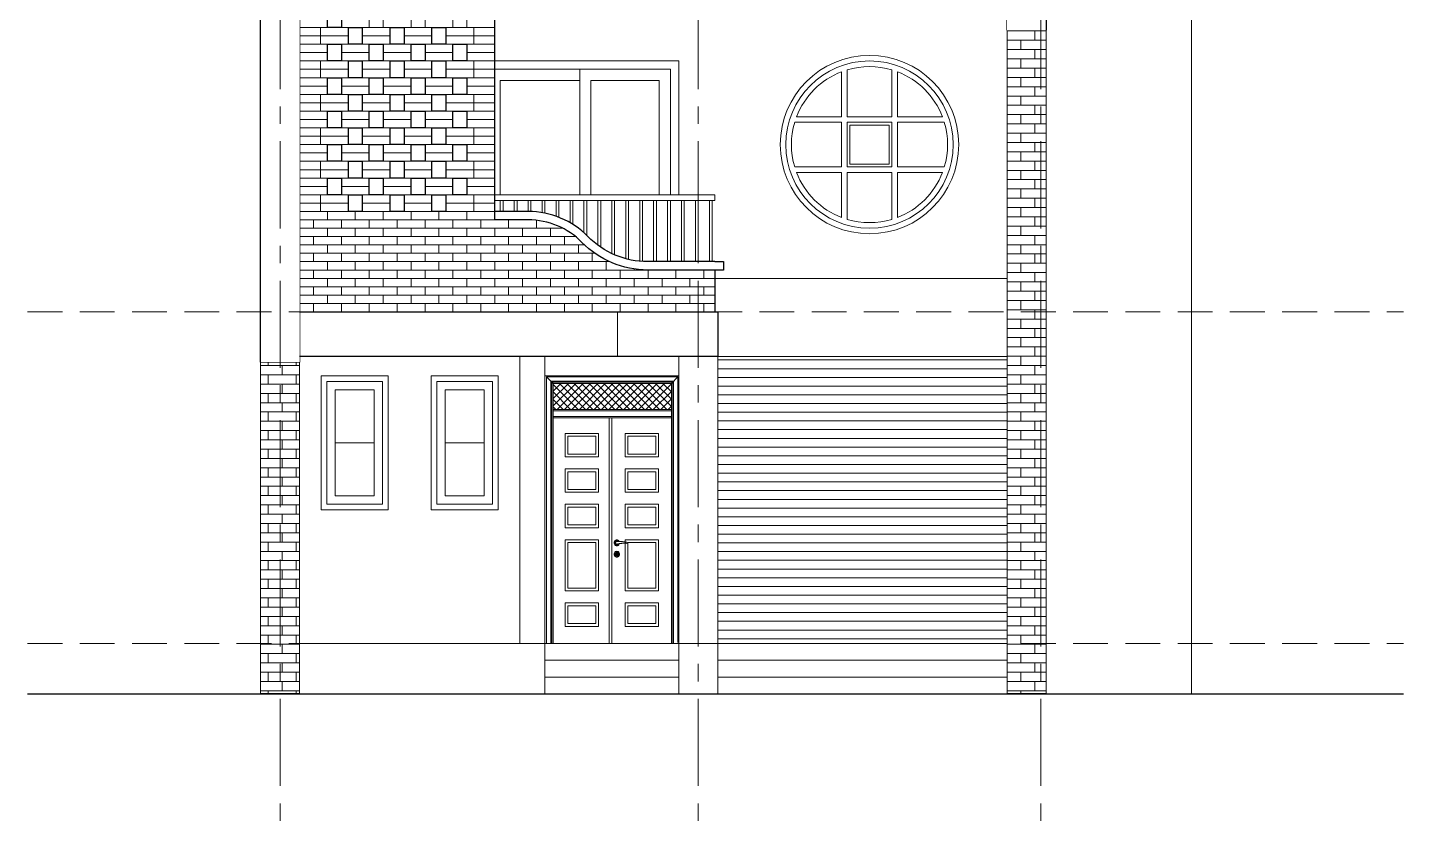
# Model space of a CAD drawing. Header units: inches. Extents: x 17146 to 31738, y -8920 to -2452.
# Drawn here: x 23873.2 to 24366.7, y -6942.4 to -6653.9 of the extents above; entities that cross this region are included whole.
import ezdxf

# ---------------------------------------------------------------- set-up
doc = ezdxf.new("R2010")
doc.units = ezdxf.units.IN
doc.header["$LTSCALE"] = 25
doc.header["$MEASUREMENT"] = 0
doc.set_wipeout_variables(frame=1)
doc.linetypes.add('CENTER', pattern=[2, 1.25, -0.25, 0.25, -0.25])
doc.linetypes.add('DASHED', pattern=[0.75, 0.5, -0.25])
for name, color, linetype, lineweight in [('Center line', 252, 'CENTER', 20), ('Door-window', 40, 'Continuous', 15), ('Elevation1', 31, 'Continuous', 30), ('Elevation2', 212, 'Continuous', 20), ('Elevation3', 74, 'Continuous', 13), ('Hatch', 253, 'Continuous', 13), ('Railing', 153, 'Continuous', 18), ('uncut wall', 15, 'Continuous', 20)]:
    doc.layers.add(name, color=color, linetype=linetype, lineweight=lineweight)

# ---------------------------------------------------------------- blocks, each defined once
blk = doc.blocks.new('brick')
at = {"layer": 'uncut wall'}
blk.add_lwpolyline([(-5, 1.5), (5, 1.5), (5, -1.5), (-5, -1.5), (-5, 1.5)], dxfattribs=at)
blk = doc.blocks.new('MD')
at = {"layer": 'Door-window', "linetype": 'Continuous'}
h = blk.add_hatch(dxfattribs=at)
h.set_pattern_fill('ANSI37', color=256, scale=15)
h.set_pattern_definition([(45, (-2303.7678, 3007.9814), (-1.3258252, 1.3258252), []), (135, (-2303.7678, 3007.9814), (-1.3258252, -1.3258252), [])])
h.paths.add_polyline_path([(-2.65, 93.31), (-45.03, 93.31), (-45.03, 84), (-2.65, 84)])
for p, q in [((-48, 0), (-48, 96)), ((-48, 96), (0, 96)), ((-47.31, 95.58), (-47.38, 95.66)), ((-47.38, 0), (-47.38, 95.66)), ((-47.38, 95.66), (-0.3, 95.66)), ((-45.03, 93.31), (-47.38, 95.66)), ((-45.84, 0), (-45.84, 94.11)), ((-45.84, 94.11), (-1.85, 94.11)), ((-45.55, 0), (-45.55, 93.83)), ((-45.55, 93.83), (-2.13, 93.83)), ((-2.65, 93.31), (-0.3, 95.66)), ((-2.13, 93.83), (-2.13, 0)), ((-1.85, 94.11), (-1.85, 0)), ((-0.38, 95.58), (-0.3, 95.66)), ((-0.3, 95.66), (-0.3, 0.34)), ((0, 96), (0, 0)), ((-45.03, 0), (-45.03, 93.31)), ((-45.03, 93.31), (-2.65, 93.31)), ((-2.65, 93.31), (-2.65, 0)), ((-2.65, 84), (-45.03, 84)), ((-2.65, 83.5), (-45.03, 83.5)), ((-2.65, 81.5), (-45.03, 81.5)), ((-2.65, 81), (-45.03, 81)), ((-24.9, 81), (-24.9, 0)), ((-23.99, 81), (-23.99, 0)), ((-40.69, 75.38), (-40.69, 66.97)), ((-40.69, 75.38), (-28.79, 75.38)), ((-29.71, 74.35), (-39.78, 74.35)), ((-39.78, 68), (-39.78, 74.35)), ((-29.71, 74.35), (-29.71, 68)), ((-28.79, 66.97), (-28.79, 75.38)), ((-19.21, 66.97), (-19.21, 75.38)), ((-7.31, 75.38), (-19.21, 75.38)), ((-18.29, 74.35), (-18.29, 68)), ((-18.29, 74.35), (-8.22, 74.35)), ((-8.22, 68), (-8.22, 74.35)), ((-7.31, 75.38), (-7.31, 66.97)), ((-40.69, 66.97), (-28.79, 66.97)), ((-29.71, 68), (-39.78, 68)), ((-7.31, 66.97), (-19.21, 66.97)), ((-18.29, 68), (-8.22, 68)), ((-40.69, 62.66), (-40.69, 54.25)), ((-28.79, 62.66), (-40.69, 62.66)), ((-29.71, 61.63), (-39.78, 61.63)), ((-39.78, 55.28), (-39.78, 61.63)), ((-29.71, 61.63), (-29.71, 55.28)), ((-28.79, 54.25), (-28.79, 62.66)), ((-19.21, 54.25), (-19.21, 62.66)), ((-19.21, 62.66), (-7.31, 62.66)), ((-18.29, 61.63), (-18.29, 55.28)), ((-18.29, 61.63), (-8.22, 61.63)), ((-8.22, 55.28), (-8.22, 61.63)), ((-7.31, 62.66), (-7.31, 54.25)), ((-29.71, 55.28), (-39.78, 55.28)), ((-18.29, 55.28), (-8.22, 55.28)), ((-40.69, 54.25), (-28.79, 54.25)), ((-40.69, 41.54), (-40.69, 49.95)), ((-40.69, 49.95), (-28.79, 49.95)), ((-28.79, 41.54), (-28.79, 49.95)), ((-7.31, 54.25), (-19.21, 54.25)), ((-19.21, 41.54), (-19.21, 49.95)), ((-7.31, 49.95), (-19.21, 49.95)), ((-7.31, 41.54), (-7.31, 49.95)), ((-29.71, 48.92), (-39.78, 48.92)), ((-39.78, 42.57), (-39.78, 48.92)), ((-29.71, 48.92), (-29.71, 42.57)), ((-18.29, 48.92), (-8.22, 48.92)), ((-18.29, 48.92), (-18.29, 42.57)), ((-8.22, 42.57), (-8.22, 48.92)), ((-40.69, 41.54), (-28.79, 41.54)), ((-29.71, 42.57), (-39.78, 42.57)), ((-7.31, 41.54), (-19.21, 41.54)), ((-18.29, 42.57), (-8.22, 42.57)), ((-40.69, 18.86), (-40.69, 37.23)), ((-40.69, 37.23), (-28.79, 37.23)), ((-39.78, 19.89), (-39.78, 36.2)), ((-29.71, 36.2), (-39.78, 36.2)), ((-29.71, 36.2), (-29.71, 19.89)), ((-28.79, 18.86), (-28.79, 37.23)), ((-23.16, 36.43), (-23.19, 36.15)), ((-23.19, 36.15), (-23.16, 35.87)), ((-23.06, 36.7), (-23.16, 36.43)), ((-23.16, 35.87), (-23.06, 35.61)), ((-22.91, 36.92), (-23.06, 36.7)), ((-23.06, 35.61), (-22.91, 35.38)), ((-23, 36.15), (-22.97, 36.38)), ((-22.97, 35.93), (-23, 36.15)), ((-22.97, 36.38), (-22.89, 36.59)), ((-22.89, 35.72), (-22.97, 35.93)), ((-22.71, 37.1), (-22.91, 36.92)), ((-22.91, 35.38), (-22.71, 35.21)), ((-22.89, 36.59), (-22.77, 36.77)), ((-22.77, 35.54), (-22.89, 35.72)), ((-22.77, 36.77), (-22.61, 36.91)), ((-22.61, 35.4), (-22.77, 35.54)), ((-22.48, 37.21), (-22.71, 37.1)), ((-22.71, 35.21), (-22.48, 35.1)), ((-22.68, 36.15), (-22.67, 36.29)), ((-22.67, 36.02), (-22.68, 36.15)), ((-22.67, 36.29), (-22.62, 36.41)), ((-22.62, 35.89), (-22.67, 36.02)), ((-22.62, 36.41), (-22.55, 36.52)), ((-22.55, 35.79), (-22.62, 35.89)), ((-22.61, 36.91), (-22.42, 36.99)), ((-22.42, 35.31), (-22.61, 35.4)), ((-22.55, 36.52), (-22.45, 36.6)), ((-22.45, 35.7), (-22.55, 35.79)), ((-22.22, 37.24), (-22.48, 37.21)), ((-22.48, 35.1), (-22.22, 35.06)), ((-22.45, 36.6), (-22.34, 36.65)), ((-22.34, 35.65), (-22.45, 35.7)), ((-22.42, 36.99), (-22.22, 37.02)), ((-22.22, 35.28), (-22.42, 35.31)), ((-22.34, 36.65), (-22.22, 36.67)), ((-22.22, 35.63), (-22.34, 35.65)), ((-21.97, 37.21), (-22.22, 37.24)), ((-22.22, 37.02), (-22.02, 36.99)), ((-22.22, 36.67), (-21.93, 36.67)), ((-22.11, 35.65), (-22.22, 35.63)), ((-22.02, 35.31), (-22.22, 35.28)), ((-22.22, 35.06), (-21.97, 35.1)), ((-22.11, 35.65), (-21.97, 35.69)), ((-22.02, 36.99), (-21.84, 36.91)), ((-21.84, 35.4), (-22.02, 35.31)), ((-21.74, 37.1), (-21.97, 37.21)), ((-21.97, 35.69), (-21.83, 35.73)), ((-21.97, 35.1), (-21.74, 35.21)), ((-21.93, 36.67), (-21.63, 36.66)), ((-21.84, 36.91), (-21.68, 36.77)), ((-21.68, 35.54), (-21.84, 35.4)), ((-21.83, 35.73), (-21.69, 35.76)), ((-21.54, 36.92), (-21.74, 37.1)), ((-21.74, 35.21), (-21.54, 35.38)), ((-21.69, 35.76), (-21.56, 35.8)), ((-21.68, 36.77), (-21.61, 36.66)), ((-21.56, 35.72), (-21.68, 35.54)), ((-21.63, 36.66), (-21.61, 36.66)), ((-21.61, 36.66), (-21.37, 36.65)), ((-21.52, 35.8), (-21.56, 35.72)), ((-21.56, 35.8), (-21.52, 35.8)), ((-21.39, 36.7), (-21.54, 36.92)), ((-21.54, 35.38), (-21.39, 35.61)), ((-21.52, 35.8), (-21.42, 35.83)), ((-21.42, 35.83), (-21.3, 35.85)), ((-21.37, 36.65), (-21.39, 36.7)), ((-21.39, 35.61), (-21.3, 35.85)), ((-21.37, 36.65), (-21.33, 36.65)), ((-21.33, 36.65), (-21.03, 36.64)), ((-21.3, 35.85), (-21.28, 35.85)), ((-21.28, 35.85), (-21.14, 35.88)), ((-21.14, 35.88), (-21, 35.9)), ((-21.03, 36.64), (-20.84, 36.63)), ((-21, 35.9), (-20.86, 35.92)), ((-20.86, 35.92), (-20.84, 35.92)), ((-20.84, 36.63), (-20.74, 36.62)), ((-20.84, 35.92), (-20.72, 35.93)), ((-20.74, 36.62), (-20.44, 36.6)), ((-20.72, 35.93), (-20.58, 35.95)), ((-20.58, 35.95), (-20.44, 35.96)), ((-20.44, 36.6), (-20.14, 36.57)), ((-20.29, 35.97), (-20.44, 35.96)), ((-20.02, 35.98), (-20.29, 35.97)), ((-20.14, 36.57), (-19.85, 36.54)), ((-19.93, 35.98), (-20.02, 35.98)), ((-19.75, 35.98), (-19.93, 35.98)), ((-19.85, 36.54), (-19.55, 36.5)), ((-19.48, 35.98), (-19.75, 35.98)), ((-19.55, 36.5), (-19.26, 36.46)), ((-19.21, 35.97), (-19.48, 35.98)), ((-19.26, 36.46), (-18.96, 36.42)), ((-19.21, 18.86), (-19.21, 37.23)), ((-7.31, 37.23), (-19.21, 37.23)), ((-18.94, 35.96), (-19.21, 35.97)), ((-18.96, 36.42), (-18.67, 36.37)), ((-18.67, 35.93), (-18.94, 35.96)), ((-18.67, 36.37), (-18.63, 36.35)), ((-18.63, 35.95), (-18.67, 35.93)), ((-18.63, 36.35), (-18.59, 36.32)), ((-18.59, 35.98), (-18.63, 35.95)), ((-18.59, 36.32), (-18.56, 36.29)), ((-18.56, 36.02), (-18.59, 35.98)), ((-18.56, 36.29), (-18.54, 36.25)), ((-18.54, 36.06), (-18.56, 36.02)), ((-18.54, 36.25), (-18.53, 36.2)), ((-18.53, 36.1), (-18.54, 36.06)), ((-18.53, 36.2), (-18.52, 36.15)), ((-18.53, 36.2), (-18.53, 36.2)), ((-18.52, 36.15), (-18.53, 36.1)), ((-18.29, 36.2), (-18.29, 19.89)), ((-18.29, 36.2), (-8.22, 36.2)), ((-8.22, 19.89), (-8.22, 36.2)), ((-7.31, 18.86), (-7.31, 37.23)), ((-23.16, 32.31), (-23.19, 32.03)), ((-23.19, 32.03), (-23.16, 31.75)), ((-23.06, 32.57), (-23.16, 32.31)), ((-23.16, 31.75), (-23.06, 31.48)), ((-22.91, 32.8), (-23.06, 32.57)), ((-23.06, 31.48), (-22.91, 31.26)), ((-23, 32.03), (-22.97, 32.25)), ((-22.97, 31.8), (-23, 32.03)), ((-22.97, 32.25), (-22.89, 32.46)), ((-22.89, 31.59), (-22.97, 31.8)), ((-22.71, 32.97), (-22.91, 32.8)), ((-22.91, 31.26), (-22.71, 31.08)), ((-22.89, 32.46), (-22.77, 32.64)), ((-22.77, 31.41), (-22.89, 31.59)), ((-22.77, 32.64), (-22.61, 32.78)), ((-22.61, 31.27), (-22.77, 31.41)), ((-22.48, 33.08), (-22.71, 32.97)), ((-22.71, 31.08), (-22.48, 30.97)), ((-22.68, 32.03), (-22.67, 32.16)), ((-22.67, 31.89), (-22.68, 32.03)), ((-22.67, 32.16), (-22.62, 32.29)), ((-22.62, 31.77), (-22.67, 31.89)), ((-22.62, 32.29), (-22.55, 32.4)), ((-22.55, 31.66), (-22.62, 31.77)), ((-22.61, 32.78), (-22.42, 32.87)), ((-22.42, 31.19), (-22.61, 31.27)), ((-22.55, 32.4), (-22.45, 32.48)), ((-22.45, 31.58), (-22.55, 31.66)), ((-22.22, 33.12), (-22.48, 33.08)), ((-22.48, 30.97), (-22.22, 30.94)), ((-22.45, 32.48), (-22.34, 32.53)), ((-22.34, 31.53), (-22.45, 31.58)), ((-22.42, 32.87), (-22.22, 32.9)), ((-22.22, 31.16), (-22.42, 31.19)), ((-22.34, 32.53), (-22.22, 32.55)), ((-22.22, 31.51), (-22.34, 31.53)), ((-22.33, 32.34), (-22.33, 31.65)), ((-22.14, 32.34), (-22.33, 32.34)), ((-22.33, 31.65), (-22.14, 31.65)), ((-21.97, 33.08), (-22.22, 33.12)), ((-22.22, 32.9), (-22.02, 32.87)), ((-22.22, 32.55), (-22.11, 32.53)), ((-22.11, 31.53), (-22.22, 31.51)), ((-22.02, 31.19), (-22.22, 31.16)), ((-22.22, 30.94), (-21.97, 30.97)), ((-22.14, 31.65), (-22.14, 32.34)), ((-22.11, 32.53), (-21.99, 32.48)), ((-21.99, 31.58), (-22.11, 31.53)), ((-22.02, 32.87), (-21.84, 32.78)), ((-21.84, 31.27), (-22.02, 31.19)), ((-21.99, 32.48), (-21.9, 32.4)), ((-21.9, 31.66), (-21.99, 31.58)), ((-21.74, 32.97), (-21.97, 33.08)), ((-21.97, 30.97), (-21.74, 31.08)), ((-21.9, 32.4), (-21.83, 32.29)), ((-21.83, 31.77), (-21.9, 31.66)), ((-21.84, 32.78), (-21.68, 32.64)), ((-21.68, 31.41), (-21.84, 31.27)), ((-21.83, 32.29), (-21.78, 32.16)), ((-21.78, 31.89), (-21.83, 31.77)), ((-21.78, 32.16), (-21.76, 32.03)), ((-21.76, 32.03), (-21.78, 31.89)), ((-21.54, 32.8), (-21.74, 32.97)), ((-21.74, 31.08), (-21.54, 31.26)), ((-21.68, 32.64), (-21.56, 32.46)), ((-21.56, 31.59), (-21.68, 31.41)), ((-21.56, 32.46), (-21.48, 32.25)), ((-21.48, 31.8), (-21.56, 31.59)), ((-21.39, 32.57), (-21.54, 32.8)), ((-21.54, 31.26), (-21.39, 31.48)), ((-21.48, 32.25), (-21.45, 32.03)), ((-21.45, 32.03), (-21.48, 31.8)), ((-21.29, 32.31), (-21.39, 32.57)), ((-21.39, 31.48), (-21.29, 31.75)), ((-21.26, 32.03), (-21.29, 32.31)), ((-21.29, 31.75), (-21.26, 32.03)), ((-29.71, 19.89), (-39.78, 19.89)), ((-18.29, 19.89), (-8.22, 19.89)), ((-40.69, 18.86), (-28.79, 18.86)), ((-7.31, 18.86), (-19.21, 18.86)), ((-40.69, 14.55), (-28.79, 14.55)), ((-40.69, 14.55), (-40.69, 6.14)), ((-29.71, 13.52), (-39.78, 13.52)), ((-39.78, 13.52), (-39.78, 7.17)), ((-29.71, 13.52), (-29.71, 7.17)), ((-28.79, 6.14), (-28.79, 14.55)), ((-19.21, 6.14), (-19.21, 14.55)), ((-7.31, 14.55), (-19.21, 14.55)), ((-18.29, 13.52), (-18.29, 7.17)), ((-18.29, 13.52), (-8.22, 13.52)), ((-8.22, 13.52), (-8.22, 7.17)), ((-7.31, 14.55), (-7.31, 6.14)), ((-40.69, 6.14), (-28.79, 6.14)), ((-29.71, 7.17), (-39.78, 7.17)), ((-7.31, 6.14), (-19.21, 6.14)), ((-18.29, 7.17), (-8.22, 7.17))]:
    blk.add_line(p, q, dxfattribs=at)
blk = doc.blocks.new('sdoor')
at = {"layer": 'Door-window'}
for p, q in [((35.5, 87), (35.5, 3)), ((68, 3), (68, 87)), ((100.5, 87), (100.5, 3))]:
    blk.add_line(p, q, dxfattribs=at)
for points in [[(136, 90), (0, 90), (0, 0), (136, 0)], [(133, 87), (3, 87), (3, 3), (133, 3)], [(7, 83), (31.5, 83), (31.5, 7), (7, 7)], [(64, 83), (35.5, 83), (35.5, 7), (64, 7)], [(72, 83), (100.5, 83), (100.5, 7), (72, 7)], [(129, 83), (104.5, 83), (104.5, 7), (129, 7)]]:
    blk.add_lwpolyline(points, close=True, dxfattribs=at)

msp = doc.modelspace()

# ---------------------------------------------------------------- hatches: boundary and pattern name
at = {"layer": 'Door-window'}
h = msp.add_hatch(dxfattribs=at)
h.set_pattern_fill('ANSI31', color=256, scale=25, angle=135)
h.set_pattern_definition([(180, (21802.997, -3866.9672), (-2e-16, -3.125), [])])
h.paths.add_polyline_path([(24224.5, -6771.95), (24120.76, -6771.95), (24120.76, -6874.95), (24224.5, -6874.95)])

# ---------------------------------------------------------------- linework, layer by layer
for p, q in [((24165.17, -6669.8), (24165.17, -6685.95)), ((24167.17, -6669.12), (24167.17, -6685.95)), ((24183.17, -6669.12), (24183.17, -6685.95)), ((24185.17, -6669.8), (24185.17, -6685.95)), ((24165.17, -6685.95), (24149.02, -6685.95)), ((24183.17, -6685.95), (24167.17, -6685.95)), ((24201.33, -6685.95), (24185.17, -6685.95)), ((24165.17, -6687.95), (24148.34, -6687.95)), ((24165.17, -6687.95), (24165.17, -6703.95)), ((24202.01, -6687.95), (24185.17, -6687.95)), ((24185.17, -6687.95), (24185.17, -6703.95)), ((24165.17, -6703.95), (24148.34, -6703.95)), ((24165.17, -6705.95), (24149.02, -6705.95)), ((24165.17, -6705.95), (24165.17, -6722.1)), ((24183.17, -6705.95), (24167.17, -6705.95)), ((24167.17, -6705.95), (24167.17, -6722.78)), ((24183.17, -6705.95), (24183.17, -6722.78)), ((24202.01, -6703.95), (24185.17, -6703.95)), ((24201.33, -6705.95), (24185.17, -6705.95)), ((24185.17, -6705.95), (24185.17, -6722.1)), ((23997.51, -6802.95), (23983.51, -6802.95)), ((24037.01, -6802.95), (24023.01, -6802.95))]:
    msp.add_line(p, q, dxfattribs=at)
for points in [[(24183.17, -6687.95), (24167.17, -6687.95), (24167.17, -6703.95), (24183.17, -6703.95)], [(24182.17, -6688.95), (24168.17, -6688.95), (24168.17, -6702.95), (24182.17, -6702.95)], [(23978.51, -6778.95), (24002.51, -6778.95), (24002.51, -6826.95), (23978.51, -6826.95)], [(24018.01, -6778.95), (24042.01, -6778.95), (24042.01, -6826.95), (24018.01, -6826.95)], [(23980.51, -6780.95), (24000.51, -6780.95), (24000.51, -6824.95), (23980.51, -6824.95)], [(23983.51, -6783.95), (23997.51, -6783.95), (23997.51, -6821.95), (23983.51, -6821.95)], [(24020.01, -6780.95), (24040.01, -6780.95), (24040.01, -6824.95), (24020.01, -6824.95)], [(24023.01, -6783.95), (24037.01, -6783.95), (24037.01, -6821.95), (24023.01, -6821.95)]]:
    msp.add_lwpolyline(points, close=True, dxfattribs=at)
for radius in [32, 30]:
    msp.add_circle((24175.17, -6695.95), radius, dxfattribs=at)
for start, end in [(110.9248, 159.0752), (73.3985, 106.6015), (20.9248, 69.0752), (163.3985, 196.6015), (343.3985, 16.6015), (200.9248, 249.0752), (290.9248, 339.0752), (253.3985, 286.6015)]:
    msp.add_arc((24175.17, -6695.95), 28, start, end, dxfattribs=at)
at = {"layer": 'Elevation1'}
for p, q in [((24224.5, -6654.95), (24224.5, -6389.75)), ((24224.5, -6654.95), (24238.5, -6654.95)), ((23970.76, -6773.95), (23956.76, -6773.95)), ((23873.2, -6892.95), (24366.68, -6892.95)), ((23970.76, -6892.95), (23956.76, -6892.95)), ((24238.5, -6892.95), (24224.5, -6892.95))]:
    msp.add_line(p, q, dxfattribs=at)
at = {"layer": 'Elevation2'}
for p, q in [((24224.5, -6892.95), (24224.5, -6654.95)), ((23956.76, -6773.95), (23956.76, -6892.95)), ((23970.76, -6773.95), (23970.76, -6892.95)), ((24106.76, -6771.95), (24106.76, -6892.95)), ((24120.76, -6771.95), (24224.5, -6771.95)), ((24120.76, -6771.95), (24120.76, -6892.95)), ((24106.76, -6874.95), (24224.5, -6874.95)), ((24120.76, -6880.95), (24224.5, -6880.95)), ((24120.76, -6886.95), (24224.5, -6886.95))]:
    msp.add_line(p, q, dxfattribs=at)
msp.add_lwpolyline([(24238.5, -6654.95), (24238.5, -6892.95)], dxfattribs=at)
at = {"layer": 'Elevation3'}
for p, q in [((24290.69, -6356.95), (24290.69, -6892.95)), ((24049.76, -6771.95), (24049.76, -6874.95)), ((24058.76, -6771.95), (24058.76, -6892.95)), ((24058.76, -6874.95), (23970.76, -6874.95)), ((24106.76, -6874.95), (24058.76, -6874.95)), ((24058.76, -6892.95), (24058.76, -6874.95)), ((24106.76, -6880.95), (24058.76, -6880.95)), ((24106.76, -6886.95), (24058.76, -6886.95)), ((24106.76, -6892.95), (24058.76, -6892.95))]:
    msp.add_line(p, q, dxfattribs=at)
at = {"layer": 'Hatch', "linetype": 'DASHED'}
msp.add_line((23873.2, -6874.95), (24366.68, -6874.95), dxfattribs=at)

# ---------------------------------------------------------------- block references
at = {"layer": 'Door-window'}
for name, p in [('sdoor', (23970.76, -6755.95)), ('MD', (24106.76, -6874.95))]:
    msp.add_blockref(name, p, dxfattribs=at)

# ---------------------------------------------------------------- next in the draw order: wipeouts: each hides what was drawn before it
msp.add_wipeout([(23970.76, -6533.95), (24040.76, -6533.95), (24040.76, -6713.95), (24119.76, -6713.95), (24119.76, -6715.95), (24118.76, -6715.95), (24118.76, -6737.95), (24122.76, -6737.95), (24122.76, -6740.95), (24119.76, -6740.95), (24119.76, -6755.95), (23970.76, -6755.95)]).dxf.layer = 'Railing'

# ---------------------------------------------------------------- next in the draw order: hatches: boundary and pattern name
at = {"layer": 'uncut wall'}
h = msp.add_hatch(dxfattribs=at)
h.set_pattern_fill('AR-BRSTD', color=256, scale=1.25)
h.set_pattern_definition([(0, (46034.4994, -12132.544), (0, 3.33375), []), (90, (46034.4994, -12132.544), (-5, 3.33375), [3.33375, -3.33375])])
h.paths.add_polyline_path([(24238.5, -6654.95), (24224.5, -6654.95), (24224.5, -6755.95), (24238.5, -6755.95)])
h.paths.add_polyline_path([(24238.5, -6755.95), (24224.5, -6755.95), (24224.5, -6874.95), (24238.5, -6874.95)])
h.paths.add_polyline_path([(23970.76, -6773.95), (23956.76, -6773.95), (23956.76, -6874.95), (23970.76, -6874.95)])
h.paths.add_polyline_path([(23970.76, -6874.95), (23956.76, -6874.95), (23956.76, -6892.95), (23970.76, -6892.95)])
h.paths.add_polyline_path([(24238.5, -6874.95), (24224.5, -6874.95), (24224.5, -6892.95), (24238.5, -6892.95)])

# ---------------------------------------------------------------- next in the draw order: linework, layer by layer
at = {"layer": 'Elevation1'}
for p, q in [((23970.76, -6390.59), (23970.76, -6773.95)), ((24040.76, -6722.95), (24040.76, -6533.95)), ((24119.76, -6740.95), (24119.76, -6755.95))]:
    msp.add_line(p, q, dxfattribs=at)
at = {"layer": 'Elevation2'}
msp.add_line((24119.76, -6743.95), (24224.5, -6743.95), dxfattribs=at)
at = {"layer": 'Railing'}
for p, q in [((24042.76, -6719.95), (24042.76, -6715.95)), ((24043.76, -6719.95), (24043.76, -6715.95)), ((24047.76, -6719.95), (24047.76, -6715.95)), ((24048.76, -6719.95), (24048.76, -6715.95)), ((24052.76, -6719.95), (24052.76, -6715.95)), ((24053.76, -6719.96), (24053.76, -6715.95)), ((24057.76, -6720.37), (24057.76, -6715.95)), ((24058.76, -6720.55), (24058.76, -6715.95)), ((24062.76, -6721.66), (24062.76, -6715.95)), ((24063.76, -6722.04), (24063.76, -6715.95)), ((24067.76, -6723.97), (24067.76, -6715.95)), ((24068.76, -6724.57), (24068.76, -6715.95)), ((24072.76, -6727.59), (24072.76, -6715.95)), ((24073.76, -6728.52), (24073.76, -6715.95)), ((24077.76, -6732.06), (24077.76, -6715.95)), ((24078.76, -6732.77), (24078.76, -6715.95)), ((24084.76, -6771.95), (24084.76, -6755.95))]:
    msp.add_line(p, q, dxfattribs=at)
msp.add_lwpolyline([(24040.76, -6715.95), (24118.76, -6715.95), (24119.76, -6715.95), (24119.76, -6713.95), (24040.76, -6713.95)], dxfattribs=at)
at = {"layer": 'uncut wall'}
msp.add_line((24090.76, -6740.95), (24090.76, -6740.36), dxfattribs=at)
for points in [[(23970.76, -6653.95), (23978.26, -6653.95), (23978.26, -6656.95), (23970.76, -6656.95), (23970.76, -6653.95)], [(23970.76, -6656.95), (23978.26, -6656.95), (23978.26, -6659.95), (23970.76, -6659.95), (23970.76, -6656.95)], [(24033.26, -6653.95), (24040.76, -6653.95), (24040.76, -6656.95), (24033.26, -6656.95), (24033.26, -6653.95)], [(24033.26, -6656.95), (24040.76, -6656.95), (24040.76, -6659.95), (24033.26, -6659.95), (24033.26, -6656.95)], [(23970.76, -6665.95), (23978.26, -6665.95), (23978.26, -6668.95), (23970.76, -6668.95), (23970.76, -6665.95)], [(24033.26, -6665.95), (24040.76, -6665.95), (24040.76, -6668.95), (24033.26, -6668.95), (24033.26, -6665.95)], [(23970.76, -6668.95), (23978.26, -6668.95), (23978.26, -6671.95), (23970.76, -6671.95), (23970.76, -6668.95)], [(24033.26, -6668.95), (24040.76, -6668.95), (24040.76, -6671.95), (24033.26, -6671.95), (24033.26, -6668.95)], [(23970.76, -6677.95), (23978.26, -6677.95), (23978.26, -6680.95), (23970.76, -6680.95), (23970.76, -6677.95)], [(23970.76, -6680.95), (23978.26, -6680.95), (23978.26, -6683.95), (23970.76, -6683.95), (23970.76, -6680.95)], [(24033.26, -6677.95), (24040.76, -6677.95), (24040.76, -6680.95), (24033.26, -6680.95), (24033.26, -6677.95)], [(24033.26, -6680.95), (24040.76, -6680.95), (24040.76, -6683.95), (24033.26, -6683.95), (24033.26, -6680.95)], [(23970.76, -6689.95), (23978.26, -6689.95), (23978.26, -6692.95), (23970.76, -6692.95), (23970.76, -6689.95)], [(24033.26, -6689.95), (24040.76, -6689.95), (24040.76, -6692.95), (24033.26, -6692.95), (24033.26, -6689.95)], [(23970.76, -6692.95), (23978.26, -6692.95), (23978.26, -6695.95), (23970.76, -6695.95), (23970.76, -6692.95)], [(24033.26, -6692.95), (24040.76, -6692.95), (24040.76, -6695.95), (24033.26, -6695.95), (24033.26, -6692.95)], [(23970.76, -6701.95), (23978.26, -6701.95), (23978.26, -6704.95), (23970.76, -6704.95), (23970.76, -6701.95)], [(23970.76, -6704.95), (23978.26, -6704.95), (23978.26, -6707.95), (23970.76, -6707.95), (23970.76, -6704.95)], [(24033.26, -6701.95), (24040.76, -6701.95), (24040.76, -6704.95), (24033.26, -6704.95), (24033.26, -6701.95)], [(24033.26, -6704.95), (24040.76, -6704.95), (24040.76, -6707.95), (24033.26, -6707.95), (24033.26, -6704.95)], [(23970.76, -6713.95), (23978.26, -6713.95), (23978.26, -6716.95), (23970.76, -6716.95), (23970.76, -6713.95)], [(24033.26, -6713.95), (24040.76, -6713.95), (24040.76, -6716.95), (24033.26, -6716.95), (24033.26, -6713.95)], [(23970.76, -6716.95), (23978.26, -6716.95), (23978.26, -6719.95), (23970.76, -6719.95), (23970.76, -6716.95)], [(24033.26, -6716.95), (24040.76, -6716.95), (24040.76, -6719.95), (24033.26, -6719.95), (24033.26, -6716.95)], [(24045.76, -6722.95), (24052.76, -6722.95)], [(24055.76, -6723.12), (24055.76, -6725.95), (24045.76, -6725.95), (24045.76, -6722.95)], [(24110.76, -6743.95), (24119.76, -6743.95), (24119.76, -6746.95), (24110.76, -6746.95), (24110.76, -6743.95)], [(24110.76, -6749.95), (24119.76, -6749.95), (24119.76, -6752.95), (24110.76, -6752.95), (24110.76, -6749.95)]]:
    msp.add_lwpolyline(points, dxfattribs=at)

# ---------------------------------------------------------------- next in the draw order: block references
for p in [(23975.76, -6652.45), (23990.76, -6652.45), (24005.76, -6652.45), (24020.76, -6652.45), (24035.76, -6652.45), (23983.26, -6655.45), (23983.26, -6658.45), (23998.26, -6655.45), (23998.26, -6658.45), (24013.26, -6655.45), (24013.26, -6658.45), (24028.26, -6655.45), (24028.26, -6658.45), (23975.76, -6661.45), (23990.76, -6661.45), (24005.76, -6661.45), (24020.76, -6661.45), (24035.76, -6661.45), (23975.76, -6664.45), (23983.26, -6667.45), (23990.76, -6664.45), (23998.26, -6667.45), (24005.76, -6664.45), (24013.26, -6667.45), (24020.76, -6664.45), (24028.26, -6667.45), (24035.76, -6664.45), (23983.26, -6670.45), (23998.26, -6670.45), (24013.26, -6670.45), (24028.26, -6670.45), (23975.76, -6673.45), (23975.76, -6676.45), (23990.76, -6673.45), (23990.76, -6676.45), (24005.76, -6673.45), (24005.76, -6676.45), (24020.76, -6673.45), (24020.76, -6676.45), (24035.76, -6673.45), (24035.76, -6676.45), (23983.26, -6679.45), (23983.26, -6682.45), (23998.26, -6679.45), (23998.26, -6682.45), (24013.26, -6679.45), (24013.26, -6682.45), (24028.26, -6679.45), (24028.26, -6682.45), (23975.76, -6685.45), (23990.76, -6685.45), (24005.76, -6685.45), (24020.76, -6685.45), (24035.76, -6685.45), (23975.76, -6688.45), (23983.26, -6691.45), (23990.76, -6688.45), (23998.26, -6691.45), (24005.76, -6688.45), (24013.26, -6691.45), (24020.76, -6688.45), (24028.26, -6691.45), (24035.76, -6688.45), (23975.76, -6697.45), (23983.26, -6694.45), (23990.76, -6697.45), (23998.26, -6694.45), (24005.76, -6697.45), (24013.26, -6694.45), (24020.76, -6697.45), (24028.26, -6694.45), (24035.76, -6697.45), (23975.76, -6700.45), (23990.76, -6700.45), (24005.76, -6700.45), (24020.76, -6700.45), (24035.76, -6700.45), (23983.26, -6703.45), (23983.26, -6706.45), (23998.26, -6703.45), (23998.26, -6706.45), (24013.26, -6703.45), (24013.26, -6706.45), (24028.26, -6703.45), (24028.26, -6706.45), (23975.76, -6709.45), (23975.76, -6712.45), (23990.76, -6709.45), (23990.76, -6712.45), (24005.76, -6709.45), (24005.76, -6712.45), (24020.76, -6709.45), (24020.76, -6712.45), (24035.76, -6709.45), (24035.76, -6712.45), (23983.26, -6715.45), (23998.26, -6715.45), (24013.26, -6715.45), (24028.26, -6715.45), (23975.76, -6721.45), (23983.26, -6718.45), (23985.76, -6721.45), (23995.76, -6721.45), (23998.26, -6718.45), (24005.76, -6721.45), (24013.26, -6718.45), (24015.76, -6721.45), (24025.76, -6721.45), (24028.26, -6718.45), (24035.76, -6721.45), (23975.76, -6727.45), (23980.76, -6724.45), (23985.76, -6727.45), (23990.76, -6724.45), (23995.76, -6727.45), (24000.76, -6724.45), (24005.76, -6727.45), (24010.76, -6724.45), (24015.76, -6727.45), (24020.76, -6724.45), (24025.76, -6727.45), (24030.76, -6724.45), (24035.76, -6727.45), (24040.76, -6724.45), (24045.76, -6727.45), (24055.76, -6727.45), (23980.76, -6730.45), (23990.76, -6730.45), (24000.76, -6730.45), (24010.76, -6730.45), (24020.76, -6730.45), (24030.76, -6730.45), (24040.76, -6730.45), (24050.76, -6730.45), (24060.76, -6730.45), (23975.76, -6733.45), (23980.76, -6736.45), (23985.76, -6733.45), (23990.76, -6736.45), (23995.76, -6733.45), (24000.76, -6736.45), (24005.76, -6733.45), (24010.76, -6736.45), (24015.76, -6733.45), (24020.76, -6736.45), (24025.76, -6733.45), (24030.76, -6736.45), (24035.76, -6733.45), (24040.76, -6736.45), (24045.76, -6733.45), (24050.76, -6736.45), (24055.76, -6733.45), (24060.76, -6736.45), (24065.76, -6733.45), (24070.76, -6736.45), (23975.76, -6739.45), (23980.76, -6742.45), (23985.76, -6739.45), (23990.76, -6742.45), (23995.76, -6739.45), (24000.76, -6742.45), (24005.76, -6739.45), (24010.76, -6742.45), (24015.76, -6739.45), (24020.76, -6742.45), (24025.76, -6739.45), (24030.76, -6742.45), (24035.76, -6739.45), (24040.76, -6742.45), (24045.76, -6739.45), (24050.76, -6742.45), (24055.76, -6739.45), (24060.76, -6742.45), (24065.76, -6739.45), (24070.76, -6742.45), (24075.76, -6739.45), (24080.76, -6742.45), (23975.76, -6745.45), (23985.76, -6745.45), (23995.76, -6745.45), (24005.76, -6745.45), (24015.76, -6745.45), (24025.76, -6745.45), (24035.76, -6745.45), (24045.76, -6745.45), (24055.76, -6745.45), (24065.76, -6745.45), (24075.76, -6745.45), (24085.76, -6745.45), (24095.76, -6745.45), (24105.76, -6745.45), (23975.76, -6751.45), (23980.76, -6748.45), (23985.76, -6751.45), (23990.76, -6748.45), (23995.76, -6751.45), (24000.76, -6748.45), (24005.76, -6751.45), (24010.76, -6748.45), (24015.76, -6751.45), (24020.76, -6748.45), (24025.76, -6751.45), (24030.76, -6748.45), (24035.76, -6751.45), (24040.76, -6748.45), (24045.76, -6751.45), (24050.76, -6748.45), (24055.76, -6751.45), (24060.76, -6748.45), (24065.76, -6751.45), (24070.76, -6748.45), (24075.76, -6751.45), (24080.76, -6748.45), (24085.76, -6751.45), (24090.76, -6748.45), (24095.76, -6751.45), (24100.76, -6748.45), (24105.76, -6751.45), (24110.76, -6748.45), (23980.76, -6754.45), (23990.76, -6754.45), (24000.76, -6754.45), (24010.76, -6754.45), (24020.76, -6754.45), (24030.76, -6754.45), (24040.76, -6754.45), (24050.76, -6754.45), (24060.76, -6754.45), (24070.76, -6754.45), (24080.76, -6754.45), (24090.76, -6754.45), (24100.76, -6754.45), (24110.76, -6754.45)]:
    msp.add_blockref('brick', p, dxfattribs=at)

# ---------------------------------------------------------------- next in the draw order: wipeouts: each hides what was drawn before it
msp.add_wipeout([(24238.5, -6654.95), (24224.5, -6654.95), (24224.5, -6389.75), (24113.13, -6336.18), (23970.76, -6390.59), (23970.76, -6773.95), (23956.76, -6773.95), (23956.76, -6380.95), (24113.76, -6320.95), (24238.5, -6380.95)]).dxf.layer = 'Elevation1'

# ---------------------------------------------------------------- next in the draw order: linework, layer by layer
at = {"layer": 'Center line'}
for p, q in [((23963.76, -6194.78), (23963.76, -6942.37)), ((24113.76, -6194.78), (24113.76, -6942.37)), ((24236.58, -6194.78), (24236.58, -6942.37))]:
    msp.add_line(p, q, dxfattribs=at)
at = {"layer": 'Elevation1'}
for points in [[(23956.76, -6773.95), (23956.76, -6380.95)], [(24238.5, -6398.95), (24238.5, -6654.95)], [(24119.76, -6737.95), (24122.76, -6737.95), (24122.76, -6740.95), (24119.76, -6740.95)], [(23970.76, -6755.95), (24120.76, -6755.95), (24120.76, -6771.95), (23970.76, -6771.95)]]:
    msp.add_lwpolyline(points, dxfattribs=at)
for points in [[(23980.76, -6647.95), (23985.76, -6647.95), (23985.76, -6653.95), (23980.76, -6653.95)], [(23988.26, -6653.95), (23993.26, -6653.95), (23993.26, -6659.95), (23988.26, -6659.95)], [(24003.26, -6653.95), (24008.26, -6653.95), (24008.26, -6659.95), (24003.26, -6659.95)], [(24018.26, -6653.95), (24023.26, -6653.95), (24023.26, -6659.95), (24018.26, -6659.95)], [(23980.76, -6659.95), (23985.76, -6659.95), (23985.76, -6665.95), (23980.76, -6665.95)], [(23995.76, -6659.95), (24000.76, -6659.95), (24000.76, -6665.95), (23995.76, -6665.95)], [(24010.76, -6659.95), (24015.76, -6659.95), (24015.76, -6665.95), (24010.76, -6665.95)], [(24025.76, -6659.95), (24030.76, -6659.95), (24030.76, -6665.95), (24025.76, -6665.95)], [(23988.26, -6665.95), (23993.26, -6665.95), (23993.26, -6671.95), (23988.26, -6671.95)], [(24003.26, -6665.95), (24008.26, -6665.95), (24008.26, -6671.95), (24003.26, -6671.95)], [(24018.26, -6665.95), (24023.26, -6665.95), (24023.26, -6671.95), (24018.26, -6671.95)], [(23980.76, -6671.95), (23985.76, -6671.95), (23985.76, -6677.95), (23980.76, -6677.95)], [(23995.76, -6671.95), (24000.76, -6671.95), (24000.76, -6677.95), (23995.76, -6677.95)], [(24010.76, -6671.95), (24015.76, -6671.95), (24015.76, -6677.95), (24010.76, -6677.95)], [(24025.76, -6671.95), (24030.76, -6671.95), (24030.76, -6677.95), (24025.76, -6677.95)], [(23988.26, -6677.95), (23993.26, -6677.95), (23993.26, -6683.95), (23988.26, -6683.95)], [(24003.26, -6677.95), (24008.26, -6677.95), (24008.26, -6683.95), (24003.26, -6683.95)], [(24018.26, -6677.95), (24023.26, -6677.95), (24023.26, -6683.95), (24018.26, -6683.95)], [(23980.76, -6683.95), (23985.76, -6683.95), (23985.76, -6689.95), (23980.76, -6689.95)], [(23995.76, -6683.95), (24000.76, -6683.95), (24000.76, -6689.95), (23995.76, -6689.95)], [(24010.76, -6683.95), (24015.76, -6683.95), (24015.76, -6689.95), (24010.76, -6689.95)], [(24025.76, -6683.95), (24030.76, -6683.95), (24030.76, -6689.95), (24025.76, -6689.95)], [(23988.26, -6689.95), (23993.26, -6689.95), (23993.26, -6695.95), (23988.26, -6695.95)], [(24003.26, -6689.95), (24008.26, -6689.95), (24008.26, -6695.95), (24003.26, -6695.95)], [(24018.26, -6689.95), (24023.26, -6689.95), (24023.26, -6695.95), (24018.26, -6695.95)], [(23980.76, -6695.95), (23985.76, -6695.95), (23985.76, -6701.95), (23980.76, -6701.95)], [(23995.76, -6695.95), (24000.76, -6695.95), (24000.76, -6701.95), (23995.76, -6701.95)], [(24010.76, -6695.95), (24015.76, -6695.95), (24015.76, -6701.95), (24010.76, -6701.95)], [(24025.76, -6695.95), (24030.76, -6695.95), (24030.76, -6701.95), (24025.76, -6701.95)], [(23988.26, -6701.95), (23993.26, -6701.95), (23993.26, -6707.95), (23988.26, -6707.95)], [(24003.26, -6701.95), (24008.26, -6701.95), (24008.26, -6707.95), (24003.26, -6707.95)], [(24018.26, -6701.95), (24023.26, -6701.95), (24023.26, -6707.95), (24018.26, -6707.95)], [(23980.76, -6707.95), (23985.76, -6707.95), (23985.76, -6713.95), (23980.76, -6713.95)], [(23995.76, -6707.95), (24000.76, -6707.95), (24000.76, -6713.95), (23995.76, -6713.95)], [(24010.76, -6707.95), (24015.76, -6707.95), (24015.76, -6713.95), (24010.76, -6713.95)], [(24025.76, -6707.95), (24030.76, -6707.95), (24030.76, -6713.95), (24025.76, -6713.95)], [(23988.26, -6713.95), (23993.26, -6713.95), (23993.26, -6719.95), (23988.26, -6719.95)], [(24003.26, -6713.95), (24008.26, -6713.95), (24008.26, -6719.95), (24003.26, -6719.95)], [(24018.26, -6713.95), (24023.26, -6713.95), (24023.26, -6719.95), (24018.26, -6719.95)]]:
    msp.add_lwpolyline(points, close=True, dxfattribs=at)
for points in [[(24119.76, -6737.95), (24095.61, -6737.95, -0.201513), (24074.19, -6728.95, 0.201513), (24052.76, -6719.95), (24040.76, -6719.95)], [(24119.76, -6740.95), (24095.61, -6740.95, -0.201513), (24072.05, -6731.05, 0.201513), (24052.76, -6722.95), (24040.76, -6722.95)]]:
    msp.add_lwpolyline(points, format="xyb", dxfattribs=at)
at = {"layer": 'Hatch', "linetype": 'DASHED'}
msp.add_line((23873.2, -6755.95), (24366.68, -6755.95), dxfattribs=at)
at = {"layer": 'Railing'}
for p, q in [((24082.76, -6735.06), (24082.76, -6715.95)), ((24083.76, -6735.51), (24083.76, -6715.95)), ((24087.76, -6736.9), (24087.76, -6715.95)), ((24088.76, -6737.16), (24088.76, -6715.95)), ((24092.76, -6737.81), (24092.76, -6715.95)), ((24093.76, -6737.89), (24093.76, -6715.95)), ((24097.76, -6737.95), (24097.76, -6715.95)), ((24098.76, -6737.95), (24098.76, -6715.95)), ((24102.76, -6737.95), (24102.76, -6715.95)), ((24103.76, -6737.95), (24103.76, -6715.95)), ((24107.76, -6737.95), (24107.76, -6715.95)), ((24108.76, -6737.95), (24108.76, -6715.95)), ((24112.76, -6737.95), (24112.76, -6715.95)), ((24113.76, -6737.95), (24113.76, -6715.95)), ((24117.76, -6737.95), (24117.76, -6715.95)), ((24118.76, -6737.95), (24118.76, -6715.95))]:
    msp.add_line(p, q, dxfattribs=at)
at = {"layer": 'uncut wall'}
for p, q in [((24060.76, -6725.95), (24065.13, -6725.95)), ((24065.76, -6728.95), (24069.74, -6728.95)), ((24070.76, -6731.95), (24072.96, -6731.95)), ((24075.76, -6734.95), (24076.64, -6734.95)), ((24080.76, -6737.95), (24081.87, -6737.95))]:
    msp.add_line(p, q, dxfattribs=at)

# ---------------------------------------------------------------- next in the draw order: block references
for p in [(24090.76, -6742.45), (24100.76, -6742.45), (24110.76, -6742.45)]:
    msp.add_blockref('brick', p, dxfattribs=at)

doc.saveas('drawing.dxf')
